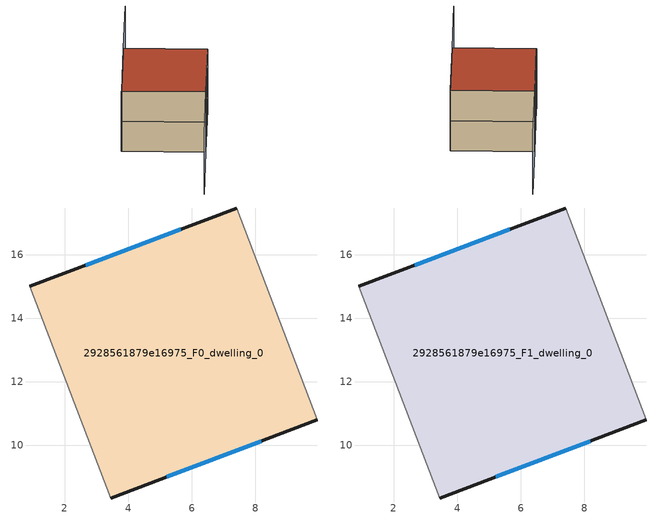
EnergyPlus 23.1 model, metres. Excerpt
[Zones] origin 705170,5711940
2928561879e16975_F0_dwelling_0
 floor ground (EU_floor_Construction): 7.42,17.47 9.95,10.8 3.45,8.34 0.9,15 z0
 wall outside (EU_wall_Construction): 7.42,17.47 0.9,15 / 3.45,8.34 9.95,10.8 z0:3
 wall adiabatic (EU_wall_Construction): 9.95,10.8 7.42,17.47 / 0.9,15 3.45,8.34 z0:3
 window (EU_Window_Construction): 5.66,16.8 2.66,15.67 / 5.2,9.01 8.19,10.14 z0.81:2.19
2928561879e16975_F1_dwelling_0
 floor to 2928561879e16975_F0_dwelling_0 (EU_floor_Construction): 7.42,17.47 9.95,10.8 3.45,8.34 0.9,15 z3
 wall outside (EU_wall_Construction): 7.42,17.47 0.9,15 / 3.45,8.34 9.95,10.8 z3:6
 wall adiabatic (EU_wall_Construction): 9.95,10.8 7.42,17.47 / 0.9,15 3.45,8.34 z3:6
 window (EU_Window_Construction): 5.66,16.8 2.66,15.67 / 5.2,9.01 8.19,10.14 z3.81:5.19
 roof outside (EU_roof_Construction): 9.95,10.8 7.42,17.47 0.9,15 3.45,8.34 z6
shading: 0.89,15.03 3.46,8.35 / 3.46,8.35 -2.89,5.91 / 9.95,10.8 7.42,17.47 / 7.42,17.47 13.84,19.9 z0:6
[Building]
EU S2 Campaign: North Axis=0; Terrain=City; Solar Distribution=FullExterior
[Site:Location]
London: Latitude=51.5; Longitude=-0.5; Time Zone=0; Elevation=25
[SizingPeriod:WeatherFileDays]
AnnualSizingPeriod: Begin Month=1; Begin Day of Month=1; End Month=12; End Day of Month=31; Day of Week for Start Day=Monday; Use Weather File Daylight Saving Period=No; Use Weather File Rain and Snow Indicators=No
[MATERIAL]
EU_InternalMass_Material: Roughness=MediumRough; Thickness=0.1; Conductivity=1; Density=1800; Specific Heat=900; Thermal Absorptance=0.9; Solar Absorptance=0.7; Visible Absorptance=0.7
[MATERIAL:NOMASS] Roughness=MediumRough; Thermal Absorptance=0.9; Solar Absorptance=0.7; Visible Absorptance=0.7
Name | Thermal Resistance
EU_wall_NoMass | 0.727863
EU_roof_NoMass | 0.773354
EU_floor_NoMass | 1.79329
[WINDOWMATERIAL:SIMPLEGLAZINGSYSTEM]
EU_Window_SimpleGlazing: UFactor=2.58614; Solar Heat Gain Coefficient=0.76; Visible Transmittance=0.76
[CONSTRUCTION]
EU_wall_Construction: EU_wall_NoMass
EU_roof_Construction: EU_roof_NoMass
EU_floor_Construction: EU_floor_NoMass
EU_Window_Construction: EU_Window_SimpleGlazing
EU_InternalMass_Construction: EU_InternalMass_Material
[ZONE] Type=1; Multiplier=1; Ceiling Height=autocalculate; Floor Area=autocalculate; Part of Total Floor Area=Yes
Name | Volume
2928561879e16975_F0_dwelling_0 | 148.901
2928561879e16975_F1_dwelling_0 | 148.902
[INTERNALMASS] Construction=EU_InternalMass_Construction; Surface Area=49.6339
Name | Zone or ZoneList
2928561879e16975_F0_dwelling_0_EU_InternalMass | 2928561879e16975_F0_dwelling_0
2928561879e16975_F1_dwelling_0_EU_InternalMass | 2928561879e16975_F1_dwelling_0
[OTHEREQUIPMENT] Fuel Type=Electricity; Design Level Calculation Method=Watts/Area; Power per Zone Floor Area=1; Fraction Latent=0; Fraction Radiant=0; Fraction Lost=0; Carbon Dioxide Generation Rate=0; EndUse Subcategory=EU_Step8_InternalGains
Name | Zone or ZoneList or Space or SpaceList | Schedule
EU_Step8_InternalGain_2928561879e16975_F0_dwelling_0_f000 | 2928561879e16975_F0_dwelling_0 | EU_Step8_GainSchedule_2928561879e16975_F0_dwelling_0_f000
EU_Step8_InternalGain_2928561879e16975_F1_dwelling_0_f000 | 2928561879e16975_F1_dwelling_0 | EU_Step8_GainSchedule_2928561879e16975_F1_dwelling_0_f000
[ZONEVENTILATION:DESIGNFLOWRATE] Schedule=EU_AlwaysOn; Design Flow Rate Calculation Method=AirChanges/Hour; Air Changes per Hour=0.484901; Ventilation Type=Natural; Fan Pressure Rise=0; Fan Total Efficiency=1; Constant Term Coefficient=1; Temperature Term Coefficient=0; Velocity Term Coefficient=0; Velocity Squared Term Coefficient=0; Minimum Indoor Temperature=-100; Maximum Indoor Temperature=100; Delta Temperature=-100; Minimum Outdoor Temperature=-100; Maximum Outdoor Temperature=100; Maximum Wind Speed=40
Name | Zone or ZoneList or Space or SpaceList
EU_ConstantAir_2928561879e16975_F0_dwelling_0 | 2928561879e16975_F0_dwelling_0
EU_ConstantAir_2928561879e16975_F1_dwelling_0 | 2928561879e16975_F1_dwelling_0
[HVACTEMPLATE:THERMOSTAT] Constant Heating Setpoint=20; Constant Cooling Setpoint=50
EU_HeatOnly_2928561879e16975_F0_dwelling_0; EU_HeatOnly_2928561879e16975_F1_dwelling_0
[HVACTEMPLATE:ZONE:IDEALLOADSAIRSYSTEM] System Availability Schedule=EU_AlwaysOn; Maximum Heating Supply Air Temperature=50; Minimum Cooling Supply Air Temperature=13; Maximum Heating Supply Air Humidity Ratio=0.0156; Minimum Cooling Supply Air Humidity Ratio=0.0077; Heating Limit=NoLimit; Cooling Limit=NoLimit; Heating Availability Schedule=EU_AlwaysOn; Cooling Availability Schedule=EU_CoolingOff; Dehumidification Control Type=ConstantSensibleHeatRatio; Cooling Sensible Heat Ratio=0.7; Dehumidification Setpoint=60; Humidification Control Type=None; Humidification Setpoint=30; Outdoor Air Method=None; Outdoor Air Flow Rate per Person=0.00944; Outdoor Air Flow Rate per Zone Floor Area=0; Outdoor Air Flow Rate per Zone=0; Demand Controlled Ventilation Type=None; Outdoor Air Economizer Type=NoEconomizer; Heat Recovery Type=None; Sensible Heat Recovery Effectiveness=0.7; Latent Heat Recovery Effectiveness=0.65
Name | Template Thermostat
2928561879e16975_F0_dwelling_0 | EU_HeatOnly_2928561879e16975_F0_dwelling_0
2928561879e16975_F1_dwelling_0 | EU_HeatOnly_2928561879e16975_F1_dwelling_0
[SIZING:ZONE] Zone Cooling Design Supply Air Temperature Input Method=SupplyAirTemperature; Zone Cooling Design Supply Air Temperature=13; Zone Heating Design Supply Air Temperature Input Method=SupplyAirTemperature; Zone Heating Design Supply Air Temperature=50; Zone Cooling Design Supply Air Humidity Ratio=0.008; Zone Heating Design Supply Air Humidity Ratio=0.008; Cooling Design Air Flow Method=DesignDay; Cooling Design Air Flow Rate=0; Cooling Minimum Air Flow per Zone Floor Area=0.000762; Cooling Minimum Air Flow=0; Cooling Minimum Air Flow Fraction=0.2; Heating Design Air Flow Method=DesignDay; Heating Design Air Flow Rate=0; Heating Maximum Air Flow per Zone Floor Area=0.002032; Heating Maximum Air Flow=0.141576; Heating Maximum Air Flow Fraction=0.3; Account for Dedicated Outdoor Air System=No; Dedicated Outdoor Air System Control Strategy=NeutralSupplyAir; Dedicated Outdoor Air Low Setpoint Temperature for Design=autosize; Dedicated Outdoor Air High Setpoint Temperature for Design=autosize; Zone Load Sizing Method=Sensible Load Only No Latent Load; Zone Latent Cooling Design Supply Air Humidity Ratio Input Method=HumidityRatioDifference; Zone Cooling Design Supply Air Humidity Ratio Difference=0.005; Zone Latent Heating Design Supply Air Humidity Ratio Input Method=HumidityRatioDifference; Zone Humidification Design Supply Air Humidity Ratio Difference=0.005
2928561879e16975_F0_dwelling_0; 2928561879e16975_F1_dwelling_0
[SCHEDULE:CONSTANT]
Name | Hourly Value
EU_AlwaysOn | 1
EU_CoolingOff | 0
[SCHEDULE:FILE] Column Number=1; Rows to Skip at Top=0; Number of Hours of Data=8760; Column Separator=Comma; Interpolate to Timestep=No; Minutes per Item=60; Adjust Schedule for Daylight Savings=Yes
Name | File
EU_Step8_GainSchedule_2928561879e16975_F0_dwelling_0_f000 | ../../schedules/2928561879e16975/2928561879e16975_F0_dwelling_0_f000_gain.csv
EU_Step8_GainSchedule_2928561879e16975_F1_dwelling_0_f000 | ../../schedules/2928561879e16975/2928561879e16975_F1_dwelling_0_f000_gain.csv
